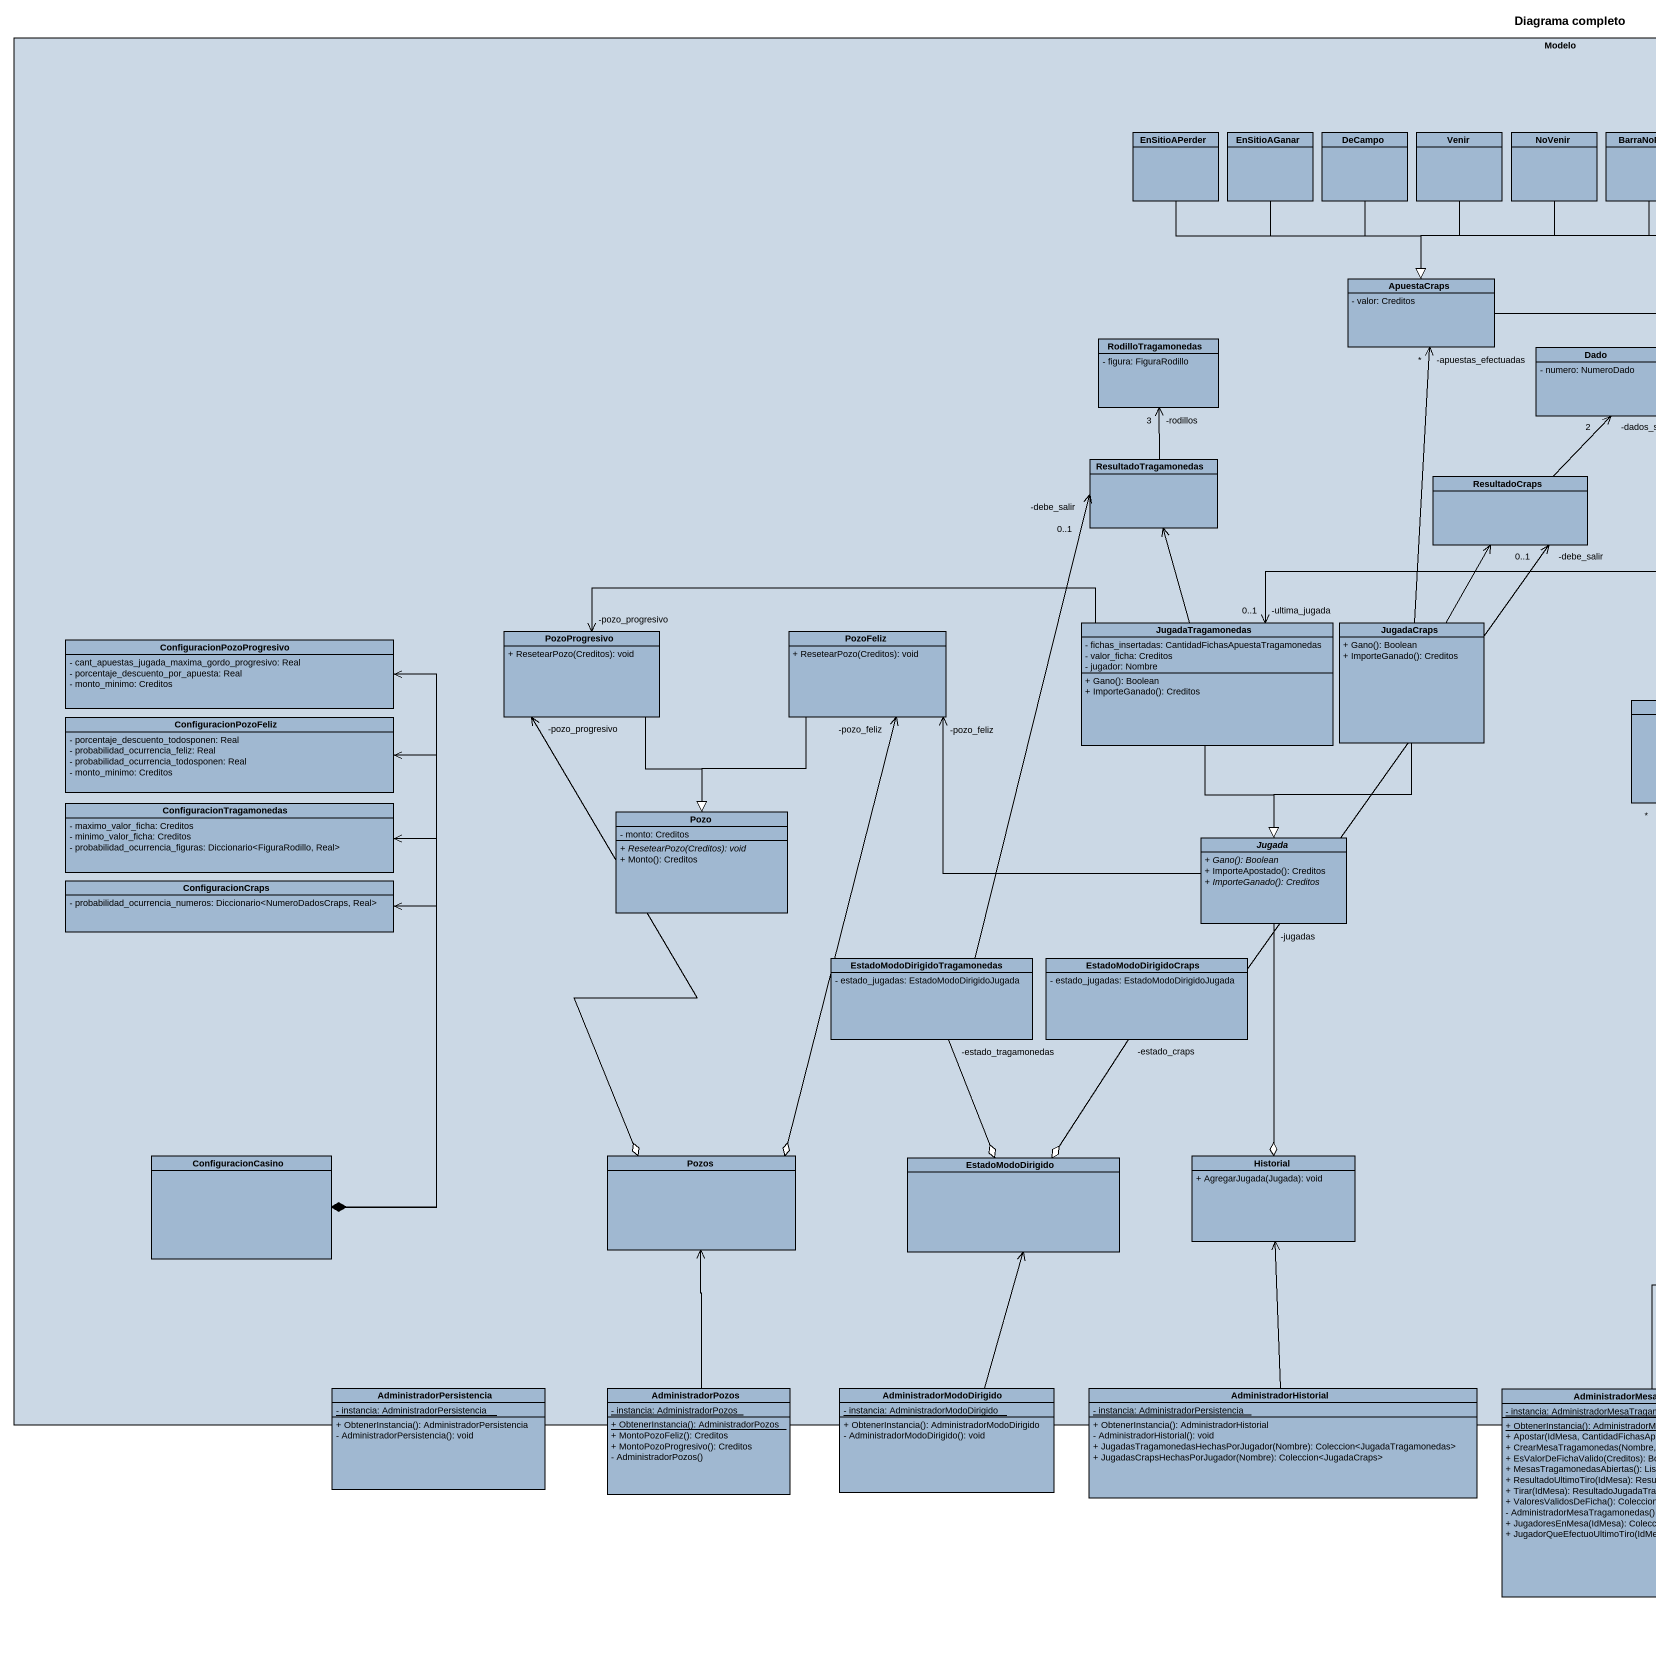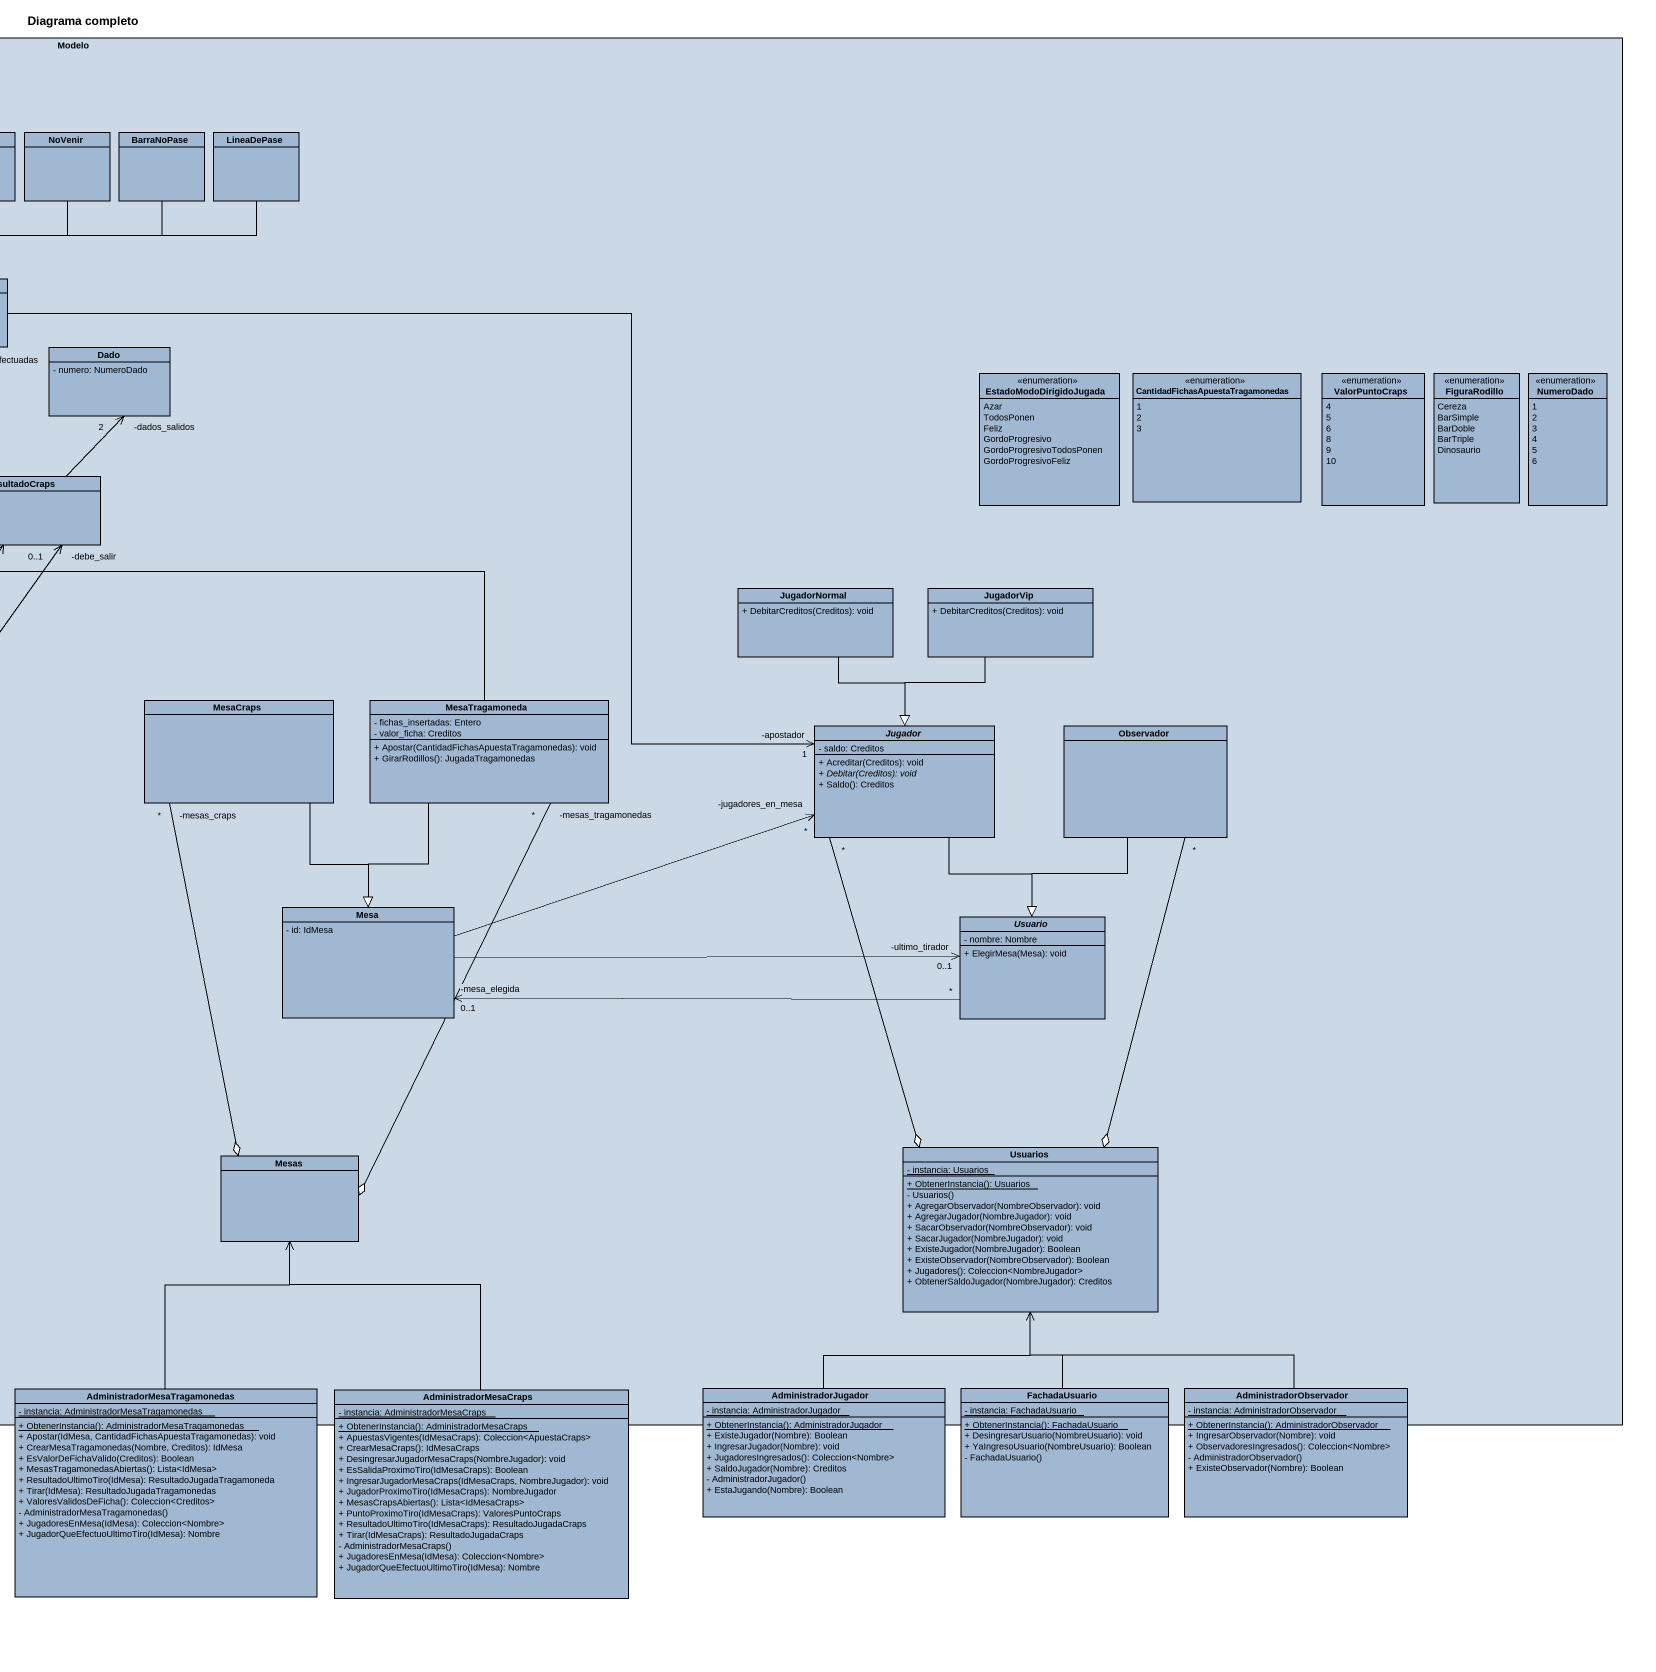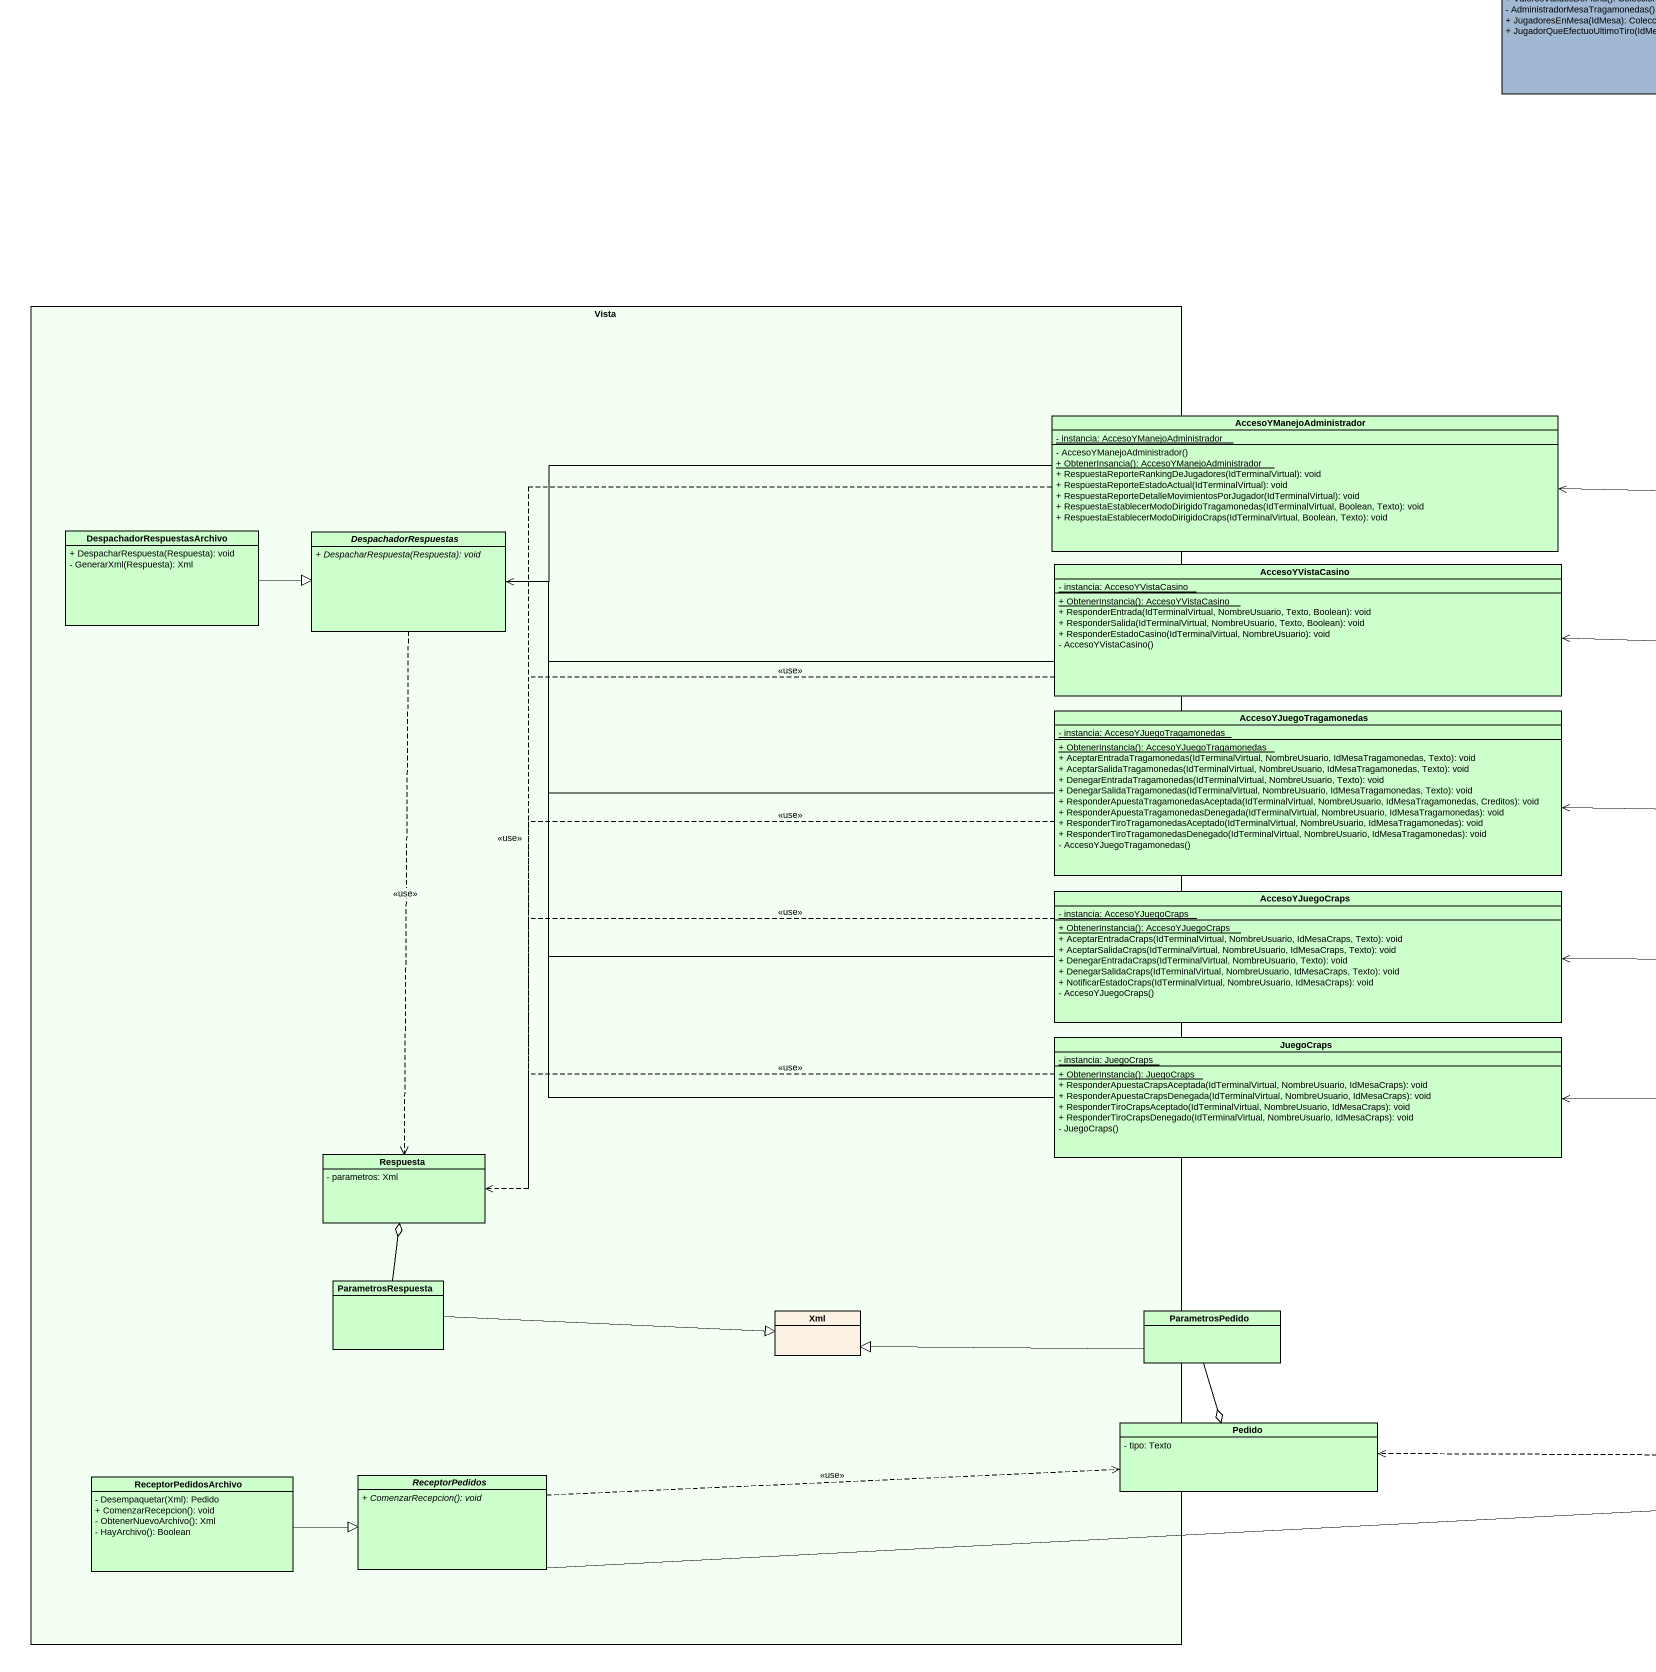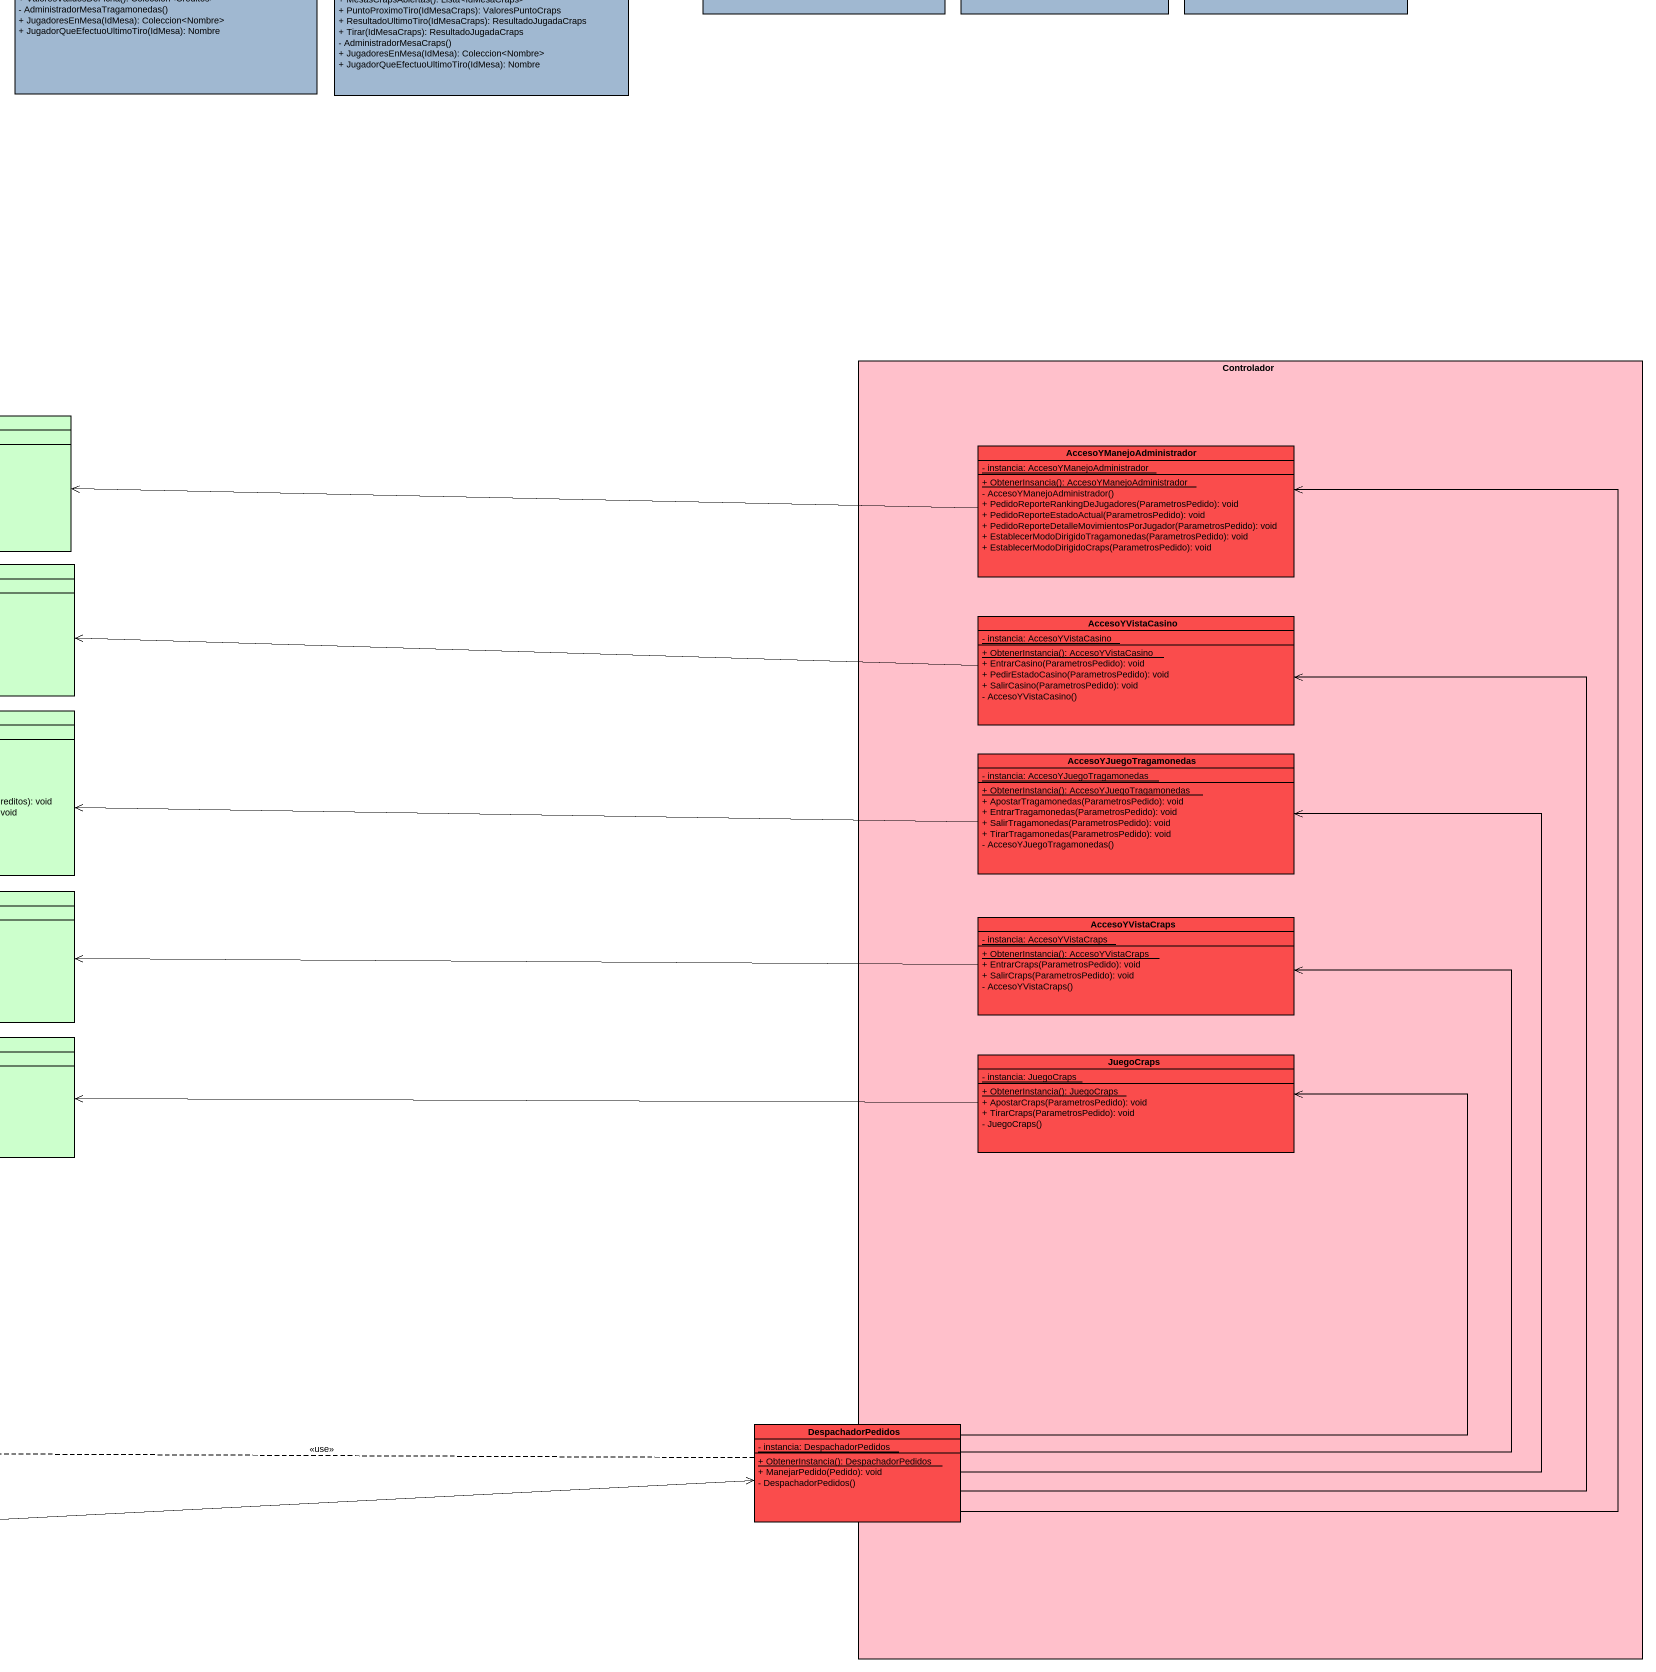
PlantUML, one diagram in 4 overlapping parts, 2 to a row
@startuml
title Diagrama completo
hide circle
hide empty members
skinparam classAttributeIconSize 0
rectangle Modelo #CBD8E5 {
  class EnSitioAPerder #A0B8D1
  class EnSitioAGanar #A0B8D1
  class DeCampo #A0B8D1
  class Venir #A0B8D1
  class NoVenir #A0B8D1
  class BarraNoPase #A0B8D1
  class LineaDePase #A0B8D1
  class ApuestaCraps #A0B8D1 {
    - valor: Creditos
  }
  class RodilloTragamonedas #A0B8D1 {
    - figura: FiguraRodillo
  }
  class Dado #A0B8D1 {
    - numero: NumeroDado
  }
  enum EstadoModoDirigidoJugada #A0B8D1 {
    Azar
    TodosPonen
    Feliz
    GordoProgresivo
    GordoProgresivoTodosPonen
    GordoProgresivoFeliz
  }
  enum "CantidadFichasApuestaTragamonedas" as CantidadFichasApuestaTragamo #A0B8D1 {
    1
    2
    3
  }
  enum ValorPuntoCraps #A0B8D1 {
    4
    5
    6
    8
    9
    10
  }
  enum FiguraRodillo #A0B8D1 {
    Cereza
    BarSimple
    BarDoble
    BarTriple
    Dinosaurio
  }
  enum NumeroDado #A0B8D1 {
    1
    2
    3
    4
    5
    6
  }
  class ResultadoTragamonedas #A0B8D1
  class ResultadoCraps #A0B8D1
  class JugadorNormal #A0B8D1 {
    + DebitarCreditos(Creditos): void
  }
  class JugadorVip #A0B8D1 {
    + DebitarCreditos(Creditos): void
  }
  class ConfiguracionPozoProgresivo #A0B8D1 {
    - cant_apuestas_jugada_maxima_gordo_progresivo: Real
    - porcentaje_descuento_por_apuesta: Real
    - monto_minimo: Creditos
  }
  class PozoProgresivo #A0B8D1 {
    + ResetearPozo(Creditos): void
  }
  class PozoFeliz #A0B8D1 {
    + ResetearPozo(Creditos): void
  }
  class JugadaTragamonedas #A0B8D1 {
    - fichas_insertadas: CantidadFichasApuestaTragamonedas
    - valor_ficha: Creditos
    - jugador: Nombre
    + Gano(): Boolean
    + ImporteGanado(): Creditos
  }
  class JugadaCraps #A0B8D1 {
    + Gano(): Boolean
    + ImporteGanado(): Creditos
  }
  class ConfiguracionPozoFeliz #A0B8D1 {
    - porcentaje_descuento_todosponen: Real
    - probabilidad_ocurrencia_feliz: Real
    - probabilidad_ocurrencia_todosponen: Real
    - monto_minimo: Creditos
  }
  class MesaCraps #A0B8D1
  class MesaTragamoneda #A0B8D1 {
    - fichas_insertadas: Entero
    - valor_ficha: Creditos
    + Apostar(CantidadFichasApuestaTragamonedas): void
    + GirarRodillos(): JugadaTragamonedas
  }
  abstract class Jugador #A0B8D1 {
    - saldo: Creditos
    + Acreditar(Creditos): void
    {abstract} + Debitar(Creditos): void
    + Saldo(): Creditos
  }
  class Observador #A0B8D1
  class ConfiguracionTragamonedas #A0B8D1 {
    - maximo_valor_ficha: Creditos
    - minimo_valor_ficha: Creditos
    - probabilidad_ocurrencia_figuras: Diccionario<FiguraRodillo, Real>
  }
  class Pozo #A0B8D1 {
    - monto: Creditos
    {abstract} + ResetearPozo(Creditos): void
    + Monto(): Creditos
  }
  abstract class Jugada #A0B8D1 {
    {abstract} + Gano(): Boolean
    + ImporteApostado(): Creditos
    {abstract} + ImporteGanado(): Creditos
  }
  class ConfiguracionCraps #A0B8D1 {
    - probabilidad_ocurrencia_numeros: Diccionario<NumeroDadosCraps, Real>
  }
  class Mesa #A0B8D1 {
    - id: IdMesa
  }
  abstract class Usuario #A0B8D1 {
    - nombre: Nombre
    + ElegirMesa(Mesa): void
  }
  class "EstadoModoDirigidoTragamonedas" as EstadoModoDirigidoTragamoned #A0B8D1 {
    - estado_jugadas: EstadoModoDirigidoJugada
  }
  class EstadoModoDirigidoCraps #A0B8D1 {
    - estado_jugadas: EstadoModoDirigidoJugada
  }
  class ConfiguracionCasino #A0B8D1
  class Pozos #A0B8D1
  class EstadoModoDirigido #A0B8D1
  class Historial #A0B8D1 {
    + AgregarJugada(Jugada): void
  }
  class Mesas #A0B8D1
  class Usuarios #A0B8D1 {
    {static} - instancia: Usuarios
    {static} + ObtenerInstancia(): Usuarios
    - Usuarios()
    + AgregarObservador(NombreObservador): void
    + AgregarJugador(NombreJugador): void
    + SacarObservador(NombreObservador): void
    + SacarJugador(NombreJugador): void
    + ExisteJugador(NombreJugador): Boolean
    + ExisteObservador(NombreObservador): Boolean
    + Jugadores(): Coleccion<NombreJugador>
    + ObtenerSaldoJugador(NombreJugador): Creditos
  }
}
class AdministradorPersistencia #A0B8D1 {
  {static} - instancia: AdministradorPersistencia
  + ObtenerInstancia(): AdministradorPersistencia
  - AdministradorPersistencia(): void
}
class AdministradorPozos #A0B8D1 {
  {static} - instancia: AdministradorPozos
  {static} + ObtenerInstancia(): AdministradorPozos
  + MontoPozoFeliz(): Creditos
  + MontoPozoProgresivo(): Creditos
  - AdministradorPozos()
}
class AdministradorModoDirigido #A0B8D1 {
  {static} - instancia: AdministradorModoDirigido
  + ObtenerInstancia(): AdministradorModoDirigido
  - AdministradorModoDirigido(): void
}
class AdministradorHistorial #A0B8D1 {
  {static} - instancia: AdministradorPersistencia
  + ObtenerInstancia(): AdministradorHistorial
  - AdministradorHistorial(): void
  + JugadasTragamonedasHechasPorJugador(Nombre): Coleccion<JugadaTragamonedas>
  + JugadasCrapsHechasPorJugador(Nombre): Coleccion<JugadaCraps>
}
class "AdministradorMesaTragamonedas" as AdministradorMesaTragamoneda #A0B8D1 {
  {static} - instancia: AdministradorMesaTragamonedas
  {static} + ObtenerInstancia(): AdministradorMesaTragamonedas
  + Apostar(IdMesa, CantidadFichasApuestaTragamonedas): void
  + CrearMesaTragamonedas(Nombre, Creditos): IdMesa
  + EsValorDeFichaValido(Creditos): Boolean
  + MesasTragamonedasAbiertas(): Lista<IdMesa>
  + ResultadoUltimoTiro(IdMesa): ResultadoJugadaTragamoneda
  + Tirar(IdMesa): ResultadoJugadaTragamonedas
  + ValoresValidosDeFicha(): Coleccion<Creditos>
  - AdministradorMesaTragamonedas()
  + JugadoresEnMesa(IdMesa): Coleccion<Nombre>
  + JugadorQueEfectuoUltimoTiro(IdMesa): Nombre
}
class AdministradorMesaCraps #A0B8D1 {
  {static} - instancia: AdministradorMesaCraps
  {static} + ObtenerInstancia(): AdministradorMesaCraps
  + ApuestasVigentes(IdMesaCraps): Coleccion<ApuestaCraps>
  + CrearMesaCraps(): IdMesaCraps
  + DesingresarJugadorMesaCraps(NombreJugador): void
  + EsSalidaProximoTiro(IdMesaCraps): Boolean
  + IngresarJugadorMesaCraps(IdMesaCraps, NombreJugador): void
  + JugadorProximoTiro(IdMesaCraps): NombreJugador
  + MesasCrapsAbiertas(): Lista<IdMesaCraps>
  + PuntoProximoTiro(IdMesaCraps): ValoresPuntoCraps
  + ResultadoUltimoTiro(IdMesaCraps): ResultadoJugadaCraps
  + Tirar(IdMesaCraps): ResultadoJugadaCraps
  - AdministradorMesaCraps()
  + JugadoresEnMesa(IdMesa): Coleccion<Nombre>
  + JugadorQueEfectuoUltimoTiro(IdMesa): Nombre
}
class AdministradorJugador #A0B8D1 {
  {static} - instancia: AdministradorJugador
  {static} + ObtenerInstancia(): AdministradorJugador
  + ExisteJugador(Nombre): Boolean
  + IngresarJugador(Nombre): void
  + JugadoresIngresados(): Coleccion<Nombre>
  + SaldoJugador(Nombre): Creditos
  - AdministradorJugador()
  + EstaJugando(Nombre): Boolean
}
class FachadaUsuario #A0B8D1 {
  {static} - instancia: FachadaUsuario
  {static} + ObtenerInstancia(): FachadaUsuario
  + DesingresarUsuario(NombreUsuario): void
  + YaIngresoUsuario(NombreUsuario): Boolean
  - FachadaUsuario()
}
class AdministradorObservador #A0B8D1 {
  {static} - instancia: AdministradorObservador
  {static} + ObtenerInstancia(): AdministradorObservador
  + IngresarObservador(Nombre): void
  + ObservadoresIngresados(): Coleccion<Nombre>
  - AdministradorObservador()
  + ExisteObservador(Nombre): Boolean
}
rectangle Vista #F2FFF2 {
  class DespachadorRespuestasArchivo #CCFFCC {
    + DespacharRespuesta(Respuesta): void
    - GenerarXml(Respuesta): Xml
  }
  abstract class DespachadorRespuestas #CCFFCC {
    {abstract} + DespacharRespuesta(Respuesta): void
  }
  class Respuesta #CCFFCC {
    - parametros: Xml
  }
  class ParametrosRespuesta #CCFFCC
  class Xml
  class ReceptorPedidosArchivo #CCFFCC {
    - Desempaquetar(Xml): Pedido
    + ComenzarRecepcion(): void
    - ObtenerNuevoArchivo(): Xml
    - HayArchivo(): Boolean
  }
  abstract class ReceptorPedidos #CCFFCC {
    {abstract} + ComenzarRecepcion(): void
  }
}
rectangle Controlador #FFC0CB {
  class "AccesoYManejoAdministrador" as AccesoYManejoAdministrador_2 #FA4C4C {
    {static} - instancia: AccesoYManejoAdministrador
    {static} + ObtenerInsancia(): AccesoYManejoAdministrador
    - AccesoYManejoAdministrador()
    + PedidoReporteRankingDeJugadores(ParametrosPedido): void
    + PedidoReporteEstadoActual(ParametrosPedido): void
    + PedidoReporteDetalleMovimientosPorJugador(ParametrosPedido): void
    + EstablecerModoDirigidoTragamonedas(ParametrosPedido): void
    + EstablecerModoDirigidoCraps(ParametrosPedido): void
  }
  class "AccesoYVistaCasino" as AccesoYVistaCasino_2 #FA4C4C {
    {static} - instancia: AccesoYVistaCasino
    {static} + ObtenerInstancia(): AccesoYVistaCasino
    + EntrarCasino(ParametrosPedido): void
    + PedirEstadoCasino(ParametrosPedido): void
    + SalirCasino(ParametrosPedido): void
    - AccesoYVistaCasino()
  }
  class "AccesoYJuegoTragamonedas" as AccesoYJuegoTragamonedas_2 #FA4C4C {
    {static} - instancia: AccesoYJuegoTragamonedas
    {static} + ObtenerInstancia(): AccesoYJuegoTragamonedas
    + ApostarTragamonedas(ParametrosPedido): void
    + EntrarTragamonedas(ParametrosPedido): void
    + SalirTragamonedas(ParametrosPedido): void
    + TirarTragamonedas(ParametrosPedido): void
    - AccesoYJuegoTragamonedas()
  }
  class AccesoYVistaCraps #FA4C4C {
    {static} - instancia: AccesoYVistaCraps
    {static} + ObtenerInstancia(): AccesoYVistaCraps
    + EntrarCraps(ParametrosPedido): void
    + SalirCraps(ParametrosPedido): void
    - AccesoYVistaCraps()
  }
  class "JuegoCraps" as JuegoCraps_2 #FA4C4C {
    {static} - instancia: JuegoCraps
    {static} + ObtenerInstancia(): JuegoCraps
    + ApostarCraps(ParametrosPedido): void
    + TirarCraps(ParametrosPedido): void
    - JuegoCraps()
  }
}
class AccesoYManejoAdministrador #CCFFCC {
  {static} - instancia: AccesoYManejoAdministrador
  - AccesoYManejoAdministrador()
  {static} + ObtenerInsancia(): AccesoYManejoAdministrador
  + RespuestaReporteRankingDeJugadores(IdTerminalVirtual): void
  + RespuestaReporteEstadoActual(IdTerminalVirtual): void
  + RespuestaReporteDetalleMovimientosPorJugador(IdTerminalVirtual): void
  + RespuestaEstablecerModoDirigidoTragamonedas(IdTerminalVirtual, Boolean, Texto): void
  + RespuestaEstablecerModoDirigidoCraps(IdTerminalVirtual, Boolean, Texto): void
}
class AccesoYVistaCasino #CCFFCC {
  {static} - instancia: AccesoYVistaCasino
  {static} + ObtenerInstancia(): AccesoYVistaCasino
  + ResponderEntrada(IdTerminalVirtual, NombreUsuario, Texto, Boolean): void
  + ResponderSalida(IdTerminalVirtual, NombreUsuario, Texto, Boolean): void
  + ResponderEstadoCasino(IdTerminalVirtual, NombreUsuario): void
  - AccesoYVistaCasino()
}
class AccesoYJuegoTragamonedas #CCFFCC {
  {static} - instancia: AccesoYJuegoTragamonedas
  {static} + ObtenerInstancia(): AccesoYJuegoTragamonedas
  + AceptarEntradaTragamonedas(IdTerminalVirtual, NombreUsuario, IdMesaTragamonedas, Texto): void
  + AceptarSalidaTragamonedas(IdTerminalVirtual, NombreUsuario, IdMesaTragamonedas, Texto): void
  + DenegarEntradaTragamonedas(IdTerminalVirtual, NombreUsuario, Texto): void
  + DenegarSalidaTragamonedas(IdTerminalVirtual, NombreUsuario, IdMesaTragamonedas, Texto): void
  + ResponderApuestaTragamonedasAceptada(IdTerminalVirtual, NombreUsuario, IdMesaTragamonedas, Creditos): void
  + ResponderApuestaTragamonedasDenegada(IdTerminalVirtual, NombreUsuario, IdMesaTragamonedas): void
  + ResponderTiroTragamonedasAceptado(IdTerminalVirtual, NombreUsuario, IdMesaTragamonedas): void
  + ResponderTiroTragamonedasDenegado(IdTerminalVirtual, NombreUsuario, IdMesaTragamonedas): void
  - AccesoYJuegoTragamonedas()
}
class AccesoYJuegoCraps #CCFFCC {
  {static} - instancia: AccesoYJuegoCraps
  {static} + ObtenerInstancia(): AccesoYJuegoCraps
  + AceptarEntradaCraps(IdTerminalVirtual, NombreUsuario, IdMesaCraps, Texto): void
  + AceptarSalidaCraps(IdTerminalVirtual, NombreUsuario, IdMesaCraps, Texto): void
  + DenegarEntradaCraps(IdTerminalVirtual, NombreUsuario, Texto): void
  + DenegarSalidaCraps(IdTerminalVirtual, NombreUsuario, IdMesaCraps, Texto): void
  + NotificarEstadoCraps(IdTerminalVirtual, NombreUsuario, IdMesaCraps): void
  - AccesoYJuegoCraps()
}
class JuegoCraps #CCFFCC {
  {static} - instancia: JuegoCraps
  {static} + ObtenerInstancia(): JuegoCraps
  + ResponderApuestaCrapsAceptada(IdTerminalVirtual, NombreUsuario, IdMesaCraps): void
  + ResponderApuestaCrapsDenegada(IdTerminalVirtual, NombreUsuario, IdMesaCraps): void
  + ResponderTiroCrapsAceptado(IdTerminalVirtual, NombreUsuario, IdMesaCraps): void
  + ResponderTiroCrapsDenegado(IdTerminalVirtual, NombreUsuario, IdMesaCraps): void
  - JuegoCraps()
}
class ParametrosPedido #CCFFCC
class Pedido #CCFFCC {
  - tipo: Texto
}
class DespachadorPedidos #FA4C4C {
  {static} - instancia: DespachadorPedidos
  {static} + ObtenerInstancia(): DespachadorPedidos
  + ManejarPedido(Pedido): void
  - DespachadorPedidos()
}
EnSitioAPerder -right-|> ApuestaCraps
EnSitioAGanar --|> ApuestaCraps
DeCampo --|> ApuestaCraps
Venir --|> ApuestaCraps
NoVenir --|> ApuestaCraps
BarraNoPase --|> ApuestaCraps
LineaDePase -left-|> ApuestaCraps
ApuestaCraps -right-> "-apostador\n1" Jugador
ResultadoTragamonedas -up-> "-rodillos\n3" RodilloTragamonedas
ResultadoCraps -up-> "-dados_salidos\n2" Dado
JugadorNormal --|> Jugador
JugadorVip --|> Jugador
PozoProgresivo --|> Pozo
PozoFeliz --|> Pozo
JugadaTragamonedas -up-> ResultadoTragamonedas
JugadaTragamonedas -left-> "-pozo_progresivo" PozoProgresivo
JugadaTragamonedas --|> Jugada
JugadaCraps -up-> "-apuestas_efectuadas\n*" ApuestaCraps
JugadaCraps -up-> ResultadoCraps
JugadaCraps --|> Jugada
MesaCraps --|> Mesa
MesaCraps "-mesas_craps\n*" --o Mesas
MesaTragamoneda -left-> "-ultima_jugada\n0..1" JugadaTragamonedas
MesaTragamoneda --|> Mesa
MesaTragamoneda "-mesas_tragamonedas\n*" --o Mesas
Jugador --|> Usuario
Jugador "*" --o Usuarios
Observador --|> Usuario
Observador "*" --o Usuarios
Jugada -left-> "-pozo_feliz" PozoFeliz
Jugada "-jugadas" --o Historial
Mesa -right-> "-jugadores_en_mesa\n*" Jugador
Mesa -right-> "-ultimo_tirador\n0..1" Usuario
Usuario "*" -left-> "-mesa_elegida\n0..1" Mesa
EstadoModoDirigidoTragamoned -up-> "-debe_salir\n0..1" ResultadoTragamonedas
EstadoModoDirigidoTragamoned "-estado_tragamonedas" --o EstadoModoDirigido
EstadoModoDirigidoCraps -up-> "-debe_salir\n0..1" ResultadoCraps
EstadoModoDirigidoCraps "-estado_craps" --o EstadoModoDirigido
ConfiguracionCasino *-up-> ConfiguracionPozoProgresivo
ConfiguracionCasino *-up-> ConfiguracionPozoFeliz
ConfiguracionCasino *-up-> ConfiguracionTragamonedas
ConfiguracionCasino *-up-> ConfiguracionCraps
Pozos o-up-> "-pozo_progresivo" PozoProgresivo
Pozos o-up-> "-pozo_feliz" PozoFeliz
AdministradorPozos -up-> Pozos
AdministradorModoDirigido -up-> EstadoModoDirigido
AdministradorHistorial -up-> Historial
AdministradorMesaTragamoneda -up-> Mesas
AdministradorMesaCraps -up-> Mesas
AdministradorJugador -up-> Usuarios
FachadaUsuario -up-> Usuarios
AdministradorObservador -up-> Usuarios
AccesoYManejoAdministrador -left-> DespachadorRespuestas
AccesoYManejoAdministrador ..> Respuesta : <<use>>
AccesoYManejoAdministrador_2 -left-> AccesoYManejoAdministrador
DespachadorRespuestasArchivo -right-|> DespachadorRespuestas
DespachadorRespuestas ..> Respuesta : <<use>>
AccesoYVistaCasino -left-> DespachadorRespuestas
AccesoYVistaCasino ..> Respuesta : <<use>>
AccesoYVistaCasino_2 -left-> AccesoYVistaCasino
AccesoYJuegoTragamonedas -left-> DespachadorRespuestas
AccesoYJuegoTragamonedas .left.> Respuesta : <<use>>
AccesoYJuegoTragamonedas_2 -left-> AccesoYJuegoTragamonedas
AccesoYJuegoCraps -left-> DespachadorRespuestas
AccesoYJuegoCraps .left.> Respuesta : <<use>>
AccesoYVistaCraps -left-> AccesoYJuegoCraps
JuegoCraps -left-> DespachadorRespuestas
JuegoCraps .left.> Respuesta : <<use>>
JuegoCraps_2 -left-> JuegoCraps
ParametrosRespuesta -up-o Respuesta
ParametrosRespuesta -right-|> Xml
ParametrosPedido -left-|> Xml
ParametrosPedido --o Pedido
DespachadorPedidos -up-> AccesoYManejoAdministrador_2
DespachadorPedidos -up-> AccesoYVistaCasino_2
DespachadorPedidos -up-> AccesoYJuegoTragamonedas_2
DespachadorPedidos -up-> AccesoYVistaCraps
DespachadorPedidos -up-> JuegoCraps_2
DespachadorPedidos .left.> Pedido : <<use>>
ReceptorPedidosArchivo -right-|> ReceptorPedidos
ReceptorPedidos .right.> Pedido : <<use>>
ReceptorPedidos -right-> DespachadorPedidos
@enduml
